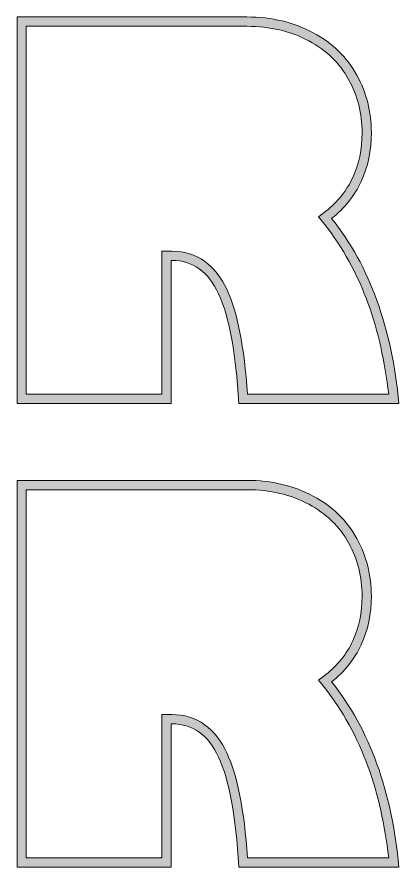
# Model space of a CAD drawing. Header units: millimetres. Extents: x -5 to 813, y -449 to -90.
# Drawn here: x -5.2 to 118.1, y -364.7 to -90.2 of the extents above; entities that cross this region are included whole.
import ezdxf

# ---------------------------------------------------------------- set-up
doc = ezdxf.new("R2010")
doc.units = ezdxf.units.MM
doc.header["$MEASUREMENT"] = 0
doc.layers.add('Layer 6', color=7, linetype='Continuous')
doc.layers.add('Layer12', color=7, linetype='Continuous')

msp = doc.modelspace()

# ---------------------------------------------------------------- hatches: boundary and pattern name
at = {"layer": 'Layer 6'}
h = msp.add_hatch(color=2, dxfattribs=at)
h.dxf.hatch_style = 2
edge = h.paths.add_edge_path()
edge.add_spline(control_points=[(68.98, -239.88), (68.98, -239.88), (-5.24, -239.88), (-5.24, -239.88), (-5.24, -239.88), (-5.24, -364.75), (-5.24, -364.75), (-5.24, -364.75), (44.51, -364.75), (44.51, -364.75), (44.51, -364.75), (44.51, -318.51), (44.51, -318.51), (44.51, -318.51), (44.81, -318.51), (44.81, -318.51), (51.49, -318.51), (56.5, -322.11), (59.84, -329.31), (63.18, -336.46), (65.37, -348.27), (66.4, -364.75), (66.4, -364.75), (118.07, -364.75), (118.07, -364.75), (116.94, -352.58), (114.57, -341.49), (110.96, -331.48), (107.35, -321.47), (102.47, -312.62), (96.33, -304.93), (100.51, -301.66), (103.69, -297.68), (105.87, -292.98), (108.06, -288.29), (109.16, -283.06), (109.16, -277.27), (109.16, -270.51), (107.58, -264.29), (104.44, -258.62), (101.29, -252.83), (96.6, -248.28), (90.36, -244.95), (84.12, -241.57), (76.99, -239.88), (68.98, -239.88), (68.98, -239.88), (68.98, -239.88), (68.98, -239.88)], knot_values=[0, 0, 0, 0, 1, 1, 1, 2, 2, 2, 3, 3, 3, 4, 4, 4, 5, 5, 5, 6, 6, 6, 7, 7, 7, 8, 8, 8, 9, 9, 9, 10, 10, 10, 11, 11, 11, 12, 12, 12, 13, 13, 13, 14, 14, 14, 15, 15, 15, 16, 16, 16, 16], degree=3, periodic=1)
edge = h.paths.add_edge_path()
edge.add_spline(control_points=[(68.98, -242.88), (76.45, -242.88), (83.16, -244.46), (88.93, -247.59), (88.93, -247.59), (88.94, -247.59), (88.94, -247.59), (88.94, -247.59), (88.95, -247.6), (88.95, -247.6), (94.63, -250.63), (98.96, -254.82), (101.8, -260.05), (101.8, -260.05), (101.81, -260.06), (101.81, -260.06), (101.81, -260.06), (101.81, -260.07), (101.81, -260.07), (104.69, -265.27), (106.16, -271.06), (106.16, -277.27), (106.16, -282.58), (105.15, -287.44), (103.16, -291.72), (101.18, -295.95), (98.26, -299.6), (94.48, -302.57), (94.48, -302.57), (92.1, -304.44), (92.1, -304.44), (92.1, -304.44), (93.99, -306.8), (93.99, -306.8), (99.89, -314.2), (104.66, -322.85), (108.14, -332.5), (111.32, -341.32), (113.54, -351.15), (114.75, -361.75), (114.75, -361.75), (69.21, -361.75), (69.21, -361.75), (68.08, -346.23), (65.9, -335.18), (62.56, -328.05), (60.68, -323.99), (58.25, -320.87), (55.33, -318.78), (52.31, -316.61), (48.77, -315.51), (44.81, -315.51), (44.81, -315.51), (44.51, -315.51), (44.51, -315.51), (44.51, -315.51), (41.51, -315.51), (41.51, -315.51), (41.51, -315.51), (41.51, -318.51), (41.51, -318.51), (41.51, -318.51), (41.51, -361.75), (41.51, -361.75), (41.51, -361.75), (-2.24, -361.75), (-2.24, -361.75), (-2.24, -361.75), (-2.24, -242.88), (-2.24, -242.88), (-2.24, -242.88), (68.98, -242.88), (68.98, -242.88)], knot_values=[0, 0, 0, 0, 0.352778, 0.352778, 0.352778, 0.705556, 0.705556, 0.705556, 1.058333, 1.058333, 1.058333, 1.411111, 1.411111, 1.411111, 1.763889, 1.763889, 1.763889, 2.116667, 2.116667, 2.116667, 2.469444, 2.469444, 2.469444, 2.822222, 2.822222, 2.822222, 3.175, 3.175, 3.175, 3.527778, 3.527778, 3.527778, 3.880556, 3.880556, 3.880556, 4.233333, 4.233333, 4.233333, 4.586111, 4.586111, 4.586111, 4.938889, 4.938889, 4.938889, 5.291667, 5.291667, 5.291667, 5.644444, 5.644444, 5.644444, 5.997222, 5.997222, 5.997222, 6.35, 6.35, 6.35, 6.702778, 6.702778, 6.702778, 7.055556, 7.055556, 7.055556, 7.408333, 7.408333, 7.408333, 7.761111, 7.761111, 7.761111, 8.113889, 8.113889, 8.113889, 8.466667, 8.466667, 8.466667, 8.466667], degree=3, periodic=0)
edge.add_line((68.98, -242.88), (68.98, -242.88))
at = {"layer": 'Layer12'}
h = msp.add_hatch(color=2, dxfattribs=at)
h.dxf.hatch_style = 2
edge = h.paths.add_edge_path()
edge.add_spline(control_points=[(68.98, -90.2), (68.98, -90.2), (-5.24, -90.2), (-5.24, -90.2), (-5.24, -90.2), (-5.24, -215.07), (-5.24, -215.07), (-5.24, -215.07), (44.51, -215.07), (44.51, -215.07), (44.51, -215.07), (44.51, -168.84), (44.51, -168.84), (44.51, -168.84), (44.81, -168.84), (44.81, -168.84), (51.49, -168.84), (56.5, -172.44), (59.84, -179.64), (63.18, -186.78), (65.37, -198.59), (66.4, -215.07), (66.4, -215.07), (118.07, -215.07), (118.07, -215.07), (116.94, -202.9), (114.57, -191.82), (110.96, -181.81), (107.35, -171.8), (102.47, -162.94), (96.33, -155.25), (100.51, -151.98), (103.69, -148), (105.87, -143.31), (108.06, -138.61), (109.16, -133.38), (109.16, -127.59), (109.16, -120.83), (107.58, -114.61), (104.44, -108.94), (101.29, -103.16), (96.6, -98.6), (90.36, -95.27), (84.12, -91.89), (76.99, -90.2), (68.98, -90.2), (68.98, -90.2), (68.98, -90.2), (68.98, -90.2)], knot_values=[0, 0, 0, 0, 1, 1, 1, 2, 2, 2, 3, 3, 3, 4, 4, 4, 5, 5, 5, 6, 6, 6, 7, 7, 7, 8, 8, 8, 9, 9, 9, 10, 10, 10, 11, 11, 11, 12, 12, 12, 13, 13, 13, 14, 14, 14, 15, 15, 15, 16, 16, 16, 16], degree=3, periodic=1)
edge = h.paths.add_edge_path()
edge.add_spline(control_points=[(68.98, -93.2), (76.45, -93.2), (83.16, -94.79), (88.93, -97.91), (88.93, -97.91), (88.94, -97.92), (88.94, -97.92), (88.94, -97.92), (88.95, -97.92), (88.95, -97.92), (94.63, -100.95), (98.96, -105.14), (101.8, -110.37), (101.8, -110.37), (101.81, -110.38), (101.81, -110.38), (101.81, -110.38), (101.81, -110.39), (101.81, -110.39), (104.69, -115.59), (106.16, -121.38), (106.16, -127.59), (106.16, -132.91), (105.15, -137.77), (103.16, -142.04), (101.18, -146.28), (98.26, -149.93), (94.48, -152.89), (94.48, -152.89), (92.1, -154.76), (92.1, -154.76), (92.1, -154.76), (93.99, -157.12), (93.99, -157.12), (99.89, -164.53), (104.66, -173.17), (108.14, -182.82), (111.32, -191.64), (113.54, -201.47), (114.75, -212.07), (114.75, -212.07), (69.21, -212.07), (69.21, -212.07), (68.08, -196.55), (65.9, -185.51), (62.56, -178.37), (60.68, -174.32), (58.25, -171.2), (55.33, -169.1), (52.31, -166.93), (48.77, -165.84), (44.81, -165.84), (44.81, -165.84), (44.51, -165.84), (44.51, -165.84), (44.51, -165.84), (41.51, -165.84), (41.51, -165.84), (41.51, -165.84), (41.51, -168.84), (41.51, -168.84), (41.51, -168.84), (41.51, -212.07), (41.51, -212.07), (41.51, -212.07), (-2.24, -212.07), (-2.24, -212.07), (-2.24, -212.07), (-2.24, -93.2), (-2.24, -93.2), (-2.24, -93.2), (68.98, -93.2), (68.98, -93.2)], knot_values=[0, 0, 0, 0, 0.352778, 0.352778, 0.352778, 0.705556, 0.705556, 0.705556, 1.058333, 1.058333, 1.058333, 1.411111, 1.411111, 1.411111, 1.763889, 1.763889, 1.763889, 2.116667, 2.116667, 2.116667, 2.469444, 2.469444, 2.469444, 2.822222, 2.822222, 2.822222, 3.175, 3.175, 3.175, 3.527778, 3.527778, 3.527778, 3.880556, 3.880556, 3.880556, 4.233333, 4.233333, 4.233333, 4.586111, 4.586111, 4.586111, 4.938889, 4.938889, 4.938889, 5.291667, 5.291667, 5.291667, 5.644444, 5.644444, 5.644444, 5.997222, 5.997222, 5.997222, 6.35, 6.35, 6.35, 6.702778, 6.702778, 6.702778, 7.055556, 7.055556, 7.055556, 7.408333, 7.408333, 7.408333, 7.761111, 7.761111, 7.761111, 8.113889, 8.113889, 8.113889, 8.466667, 8.466667, 8.466667, 8.466667], degree=3, periodic=0)
edge.add_line((68.98, -93.2), (68.98, -93.2))

# ---------------------------------------------------------------- linework, layer by layer
at = {"layer": 'Layer 6', "lineweight": 0}
for points, knots in [([(68.98, -239.88), (68.98, -239.88), (-5.24, -239.88), (-5.24, -239.88), (-5.24, -239.88), (-5.24, -364.75), (-5.24, -364.75), (-5.24, -364.75), (44.51, -364.75), (44.51, -364.75), (44.51, -364.75), (44.51, -318.51), (44.51, -318.51), (44.51, -318.51), (44.81, -318.51), (44.81, -318.51), (51.49, -318.51), (56.5, -322.11), (59.84, -329.31), (63.18, -336.46), (65.37, -348.27), (66.4, -364.75), (66.4, -364.75), (118.07, -364.75), (118.07, -364.75), (116.94, -352.58), (114.57, -341.49), (110.96, -331.48), (107.35, -321.47), (102.47, -312.62), (96.33, -304.93), (100.51, -301.66), (103.69, -297.68), (105.87, -292.98), (108.06, -288.29), (109.16, -283.06), (109.16, -277.27), (109.16, -270.51), (107.58, -264.29), (104.44, -258.62), (101.29, -252.83), (96.6, -248.28), (90.36, -244.95), (84.12, -241.57), (76.99, -239.88), (68.98, -239.88), (68.98, -239.88), (68.98, -239.88), (68.98, -239.88)], [0, 0, 0, 0, 1, 1, 1, 2, 2, 2, 3, 3, 3, 4, 4, 4, 5, 5, 5, 6, 6, 6, 7, 7, 7, 8, 8, 8, 9, 9, 9, 10, 10, 10, 11, 11, 11, 12, 12, 12, 13, 13, 13, 14, 14, 14, 15, 15, 15, 16, 16, 16, 16]), ([(68.98, -242.88), (76.45, -242.88), (83.16, -244.46), (88.93, -247.59), (88.93, -247.59), (88.94, -247.59), (88.94, -247.59), (88.94, -247.59), (88.95, -247.6), (88.95, -247.6), (94.63, -250.63), (98.96, -254.82), (101.8, -260.05), (101.8, -260.05), (101.81, -260.06), (101.81, -260.06), (101.81, -260.06), (101.81, -260.07), (101.81, -260.07), (104.69, -265.27), (106.16, -271.06), (106.16, -277.27), (106.16, -282.58), (105.15, -287.44), (103.16, -291.72), (101.18, -295.95), (98.26, -299.6), (94.48, -302.57), (94.48, -302.57), (92.1, -304.44), (92.1, -304.44), (92.1, -304.44), (93.99, -306.8), (93.99, -306.8), (99.89, -314.2), (104.66, -322.85), (108.14, -332.5), (111.32, -341.32), (113.54, -351.15), (114.75, -361.75), (114.75, -361.75), (69.21, -361.75), (69.21, -361.75), (68.08, -346.23), (65.9, -335.18), (62.56, -328.05), (60.68, -323.99), (58.25, -320.87), (55.33, -318.78), (52.31, -316.61), (48.77, -315.51), (44.81, -315.51), (44.81, -315.51), (44.51, -315.51), (44.51, -315.51), (44.51, -315.51), (41.51, -315.51), (41.51, -315.51), (41.51, -315.51), (41.51, -318.51), (41.51, -318.51), (41.51, -318.51), (41.51, -361.75), (41.51, -361.75), (41.51, -361.75), (-2.24, -361.75), (-2.24, -361.75), (-2.24, -361.75), (-2.24, -242.88), (-2.24, -242.88), (-2.24, -242.88), (68.98, -242.88), (68.98, -242.88)], [0, 0, 0, 0, 1, 1, 1, 2, 2, 2, 3, 3, 3, 4, 4, 4, 5, 5, 5, 6, 6, 6, 7, 7, 7, 8, 8, 8, 9, 9, 9, 10, 10, 10, 11, 11, 11, 12, 12, 12, 13, 13, 13, 14, 14, 14, 15, 15, 15, 16, 16, 16, 17, 17, 17, 18, 18, 18, 19, 19, 19, 20, 20, 20, 21, 21, 21, 22, 22, 22, 23, 23, 23, 24, 24, 24, 24])]:
    msp.add_open_spline(points, degree=3, knots=knots, dxfattribs=at)
at = {"layer": 'Layer12', "lineweight": 0}
for points, knots in [([(68.98, -90.2), (68.98, -90.2), (-5.24, -90.2), (-5.24, -90.2), (-5.24, -90.2), (-5.24, -215.07), (-5.24, -215.07), (-5.24, -215.07), (44.51, -215.07), (44.51, -215.07), (44.51, -215.07), (44.51, -168.84), (44.51, -168.84), (44.51, -168.84), (44.81, -168.84), (44.81, -168.84), (51.49, -168.84), (56.5, -172.44), (59.84, -179.64), (63.18, -186.78), (65.37, -198.59), (66.4, -215.07), (66.4, -215.07), (118.07, -215.07), (118.07, -215.07), (116.94, -202.9), (114.57, -191.82), (110.96, -181.81), (107.35, -171.8), (102.47, -162.94), (96.33, -155.25), (100.51, -151.98), (103.69, -148), (105.87, -143.31), (108.06, -138.61), (109.16, -133.38), (109.16, -127.59), (109.16, -120.83), (107.58, -114.61), (104.44, -108.94), (101.29, -103.16), (96.6, -98.6), (90.36, -95.27), (84.12, -91.89), (76.99, -90.2), (68.98, -90.2), (68.98, -90.2), (68.98, -90.2), (68.98, -90.2)], [0, 0, 0, 0, 1, 1, 1, 2, 2, 2, 3, 3, 3, 4, 4, 4, 5, 5, 5, 6, 6, 6, 7, 7, 7, 8, 8, 8, 9, 9, 9, 10, 10, 10, 11, 11, 11, 12, 12, 12, 13, 13, 13, 14, 14, 14, 15, 15, 15, 16, 16, 16, 16]), ([(68.98, -93.2), (76.45, -93.2), (83.16, -94.79), (88.93, -97.91), (88.93, -97.91), (88.94, -97.92), (88.94, -97.92), (88.94, -97.92), (88.95, -97.92), (88.95, -97.92), (94.63, -100.95), (98.96, -105.14), (101.8, -110.37), (101.8, -110.37), (101.81, -110.38), (101.81, -110.38), (101.81, -110.38), (101.81, -110.39), (101.81, -110.39), (104.69, -115.59), (106.16, -121.38), (106.16, -127.59), (106.16, -132.91), (105.15, -137.77), (103.16, -142.04), (101.18, -146.28), (98.26, -149.93), (94.48, -152.89), (94.48, -152.89), (92.1, -154.76), (92.1, -154.76), (92.1, -154.76), (93.99, -157.12), (93.99, -157.12), (99.89, -164.53), (104.66, -173.17), (108.14, -182.82), (111.32, -191.64), (113.54, -201.47), (114.75, -212.07), (114.75, -212.07), (69.21, -212.07), (69.21, -212.07), (68.08, -196.55), (65.9, -185.51), (62.56, -178.37), (60.68, -174.32), (58.25, -171.2), (55.33, -169.1), (52.31, -166.93), (48.77, -165.84), (44.81, -165.84), (44.81, -165.84), (44.51, -165.84), (44.51, -165.84), (44.51, -165.84), (41.51, -165.84), (41.51, -165.84), (41.51, -165.84), (41.51, -168.84), (41.51, -168.84), (41.51, -168.84), (41.51, -212.07), (41.51, -212.07), (41.51, -212.07), (-2.24, -212.07), (-2.24, -212.07), (-2.24, -212.07), (-2.24, -93.2), (-2.24, -93.2), (-2.24, -93.2), (68.98, -93.2), (68.98, -93.2)], [0, 0, 0, 0, 1, 1, 1, 2, 2, 2, 3, 3, 3, 4, 4, 4, 5, 5, 5, 6, 6, 6, 7, 7, 7, 8, 8, 8, 9, 9, 9, 10, 10, 10, 11, 11, 11, 12, 12, 12, 13, 13, 13, 14, 14, 14, 15, 15, 15, 16, 16, 16, 17, 17, 17, 18, 18, 18, 19, 19, 19, 20, 20, 20, 21, 21, 21, 22, 22, 22, 23, 23, 23, 24, 24, 24, 24])]:
    msp.add_open_spline(points, degree=3, knots=knots, dxfattribs=at)

doc.saveas('drawing.dxf')
